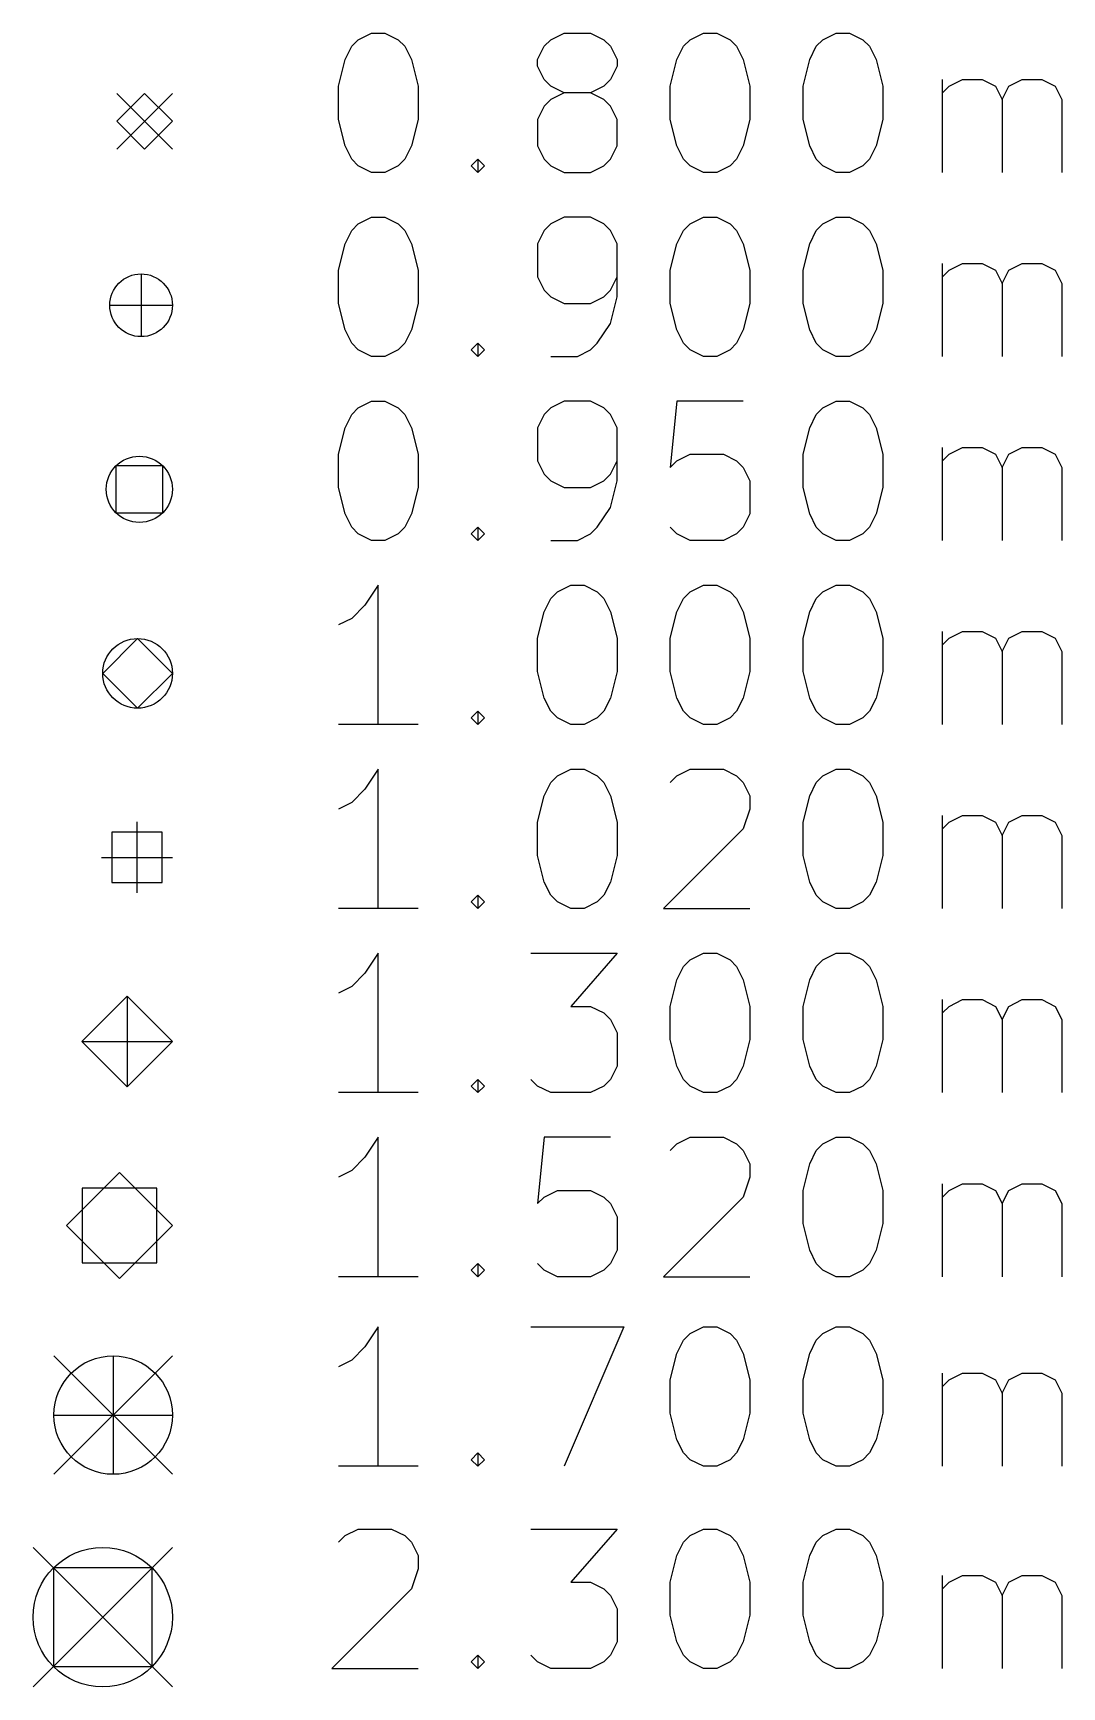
# Model space of a CAD drawing. Extents: x 95 to 218, y -204 to -74.
# Drawn here: x 94.77 to 109.53, y -203.2 to -179.48 of the extents above; entities that cross this region are included whole.
import ezdxf

# ---------------------------------------------------------------- set-up
doc = ezdxf.new("R2010")
doc.units = 0
doc.layers.add('BLACK', color=7, linetype='CONTINUOUS')

msp = doc.modelspace()

# ---------------------------------------------------------------- linework, layer by layer
at = {"layer": 'BLACK', "linetype": 'CONTINUOUS'}
for p, q in [((99.3372, -179.666), (99.4325, -179.571)), ((99.4325, -179.571), (99.6229, -179.476)), ((99.6229, -179.476), (99.8134, -179.476)), ((99.8134, -179.476), (100.004, -179.571)), ((100.004, -179.571), (100.099, -179.666)), ((102.099, -179.666), (102.194, -179.571)), ((102.194, -179.571), (102.385, -179.476)), ((102.385, -179.476), (102.766, -179.476)), ((102.766, -179.476), (102.956, -179.571)), ((102.956, -179.571), (103.052, -179.666)), ((104.099, -179.666), (104.194, -179.571)), ((104.194, -179.571), (104.385, -179.476)), ((104.385, -179.476), (104.575, -179.476)), ((104.575, -179.476), (104.766, -179.571)), ((104.766, -179.571), (104.861, -179.666)), ((106.004, -179.666), (106.099, -179.571)), ((106.099, -179.571), (106.29, -179.476)), ((106.29, -179.476), (106.48, -179.476)), ((106.48, -179.476), (106.671, -179.571)), ((106.671, -179.571), (106.766, -179.666)), ((99.242, -179.857), (99.3372, -179.666)), ((100.099, -179.666), (100.194, -179.857)), ((102.004, -179.857), (102.099, -179.666)), ((103.052, -179.666), (103.147, -179.857)), ((104.004, -179.857), (104.099, -179.666)), ((104.861, -179.666), (104.956, -179.857)), ((105.909, -179.857), (106.004, -179.666)), ((106.766, -179.666), (106.861, -179.857)), ((99.1468, -180.238), (99.242, -179.857)), ((100.194, -179.857), (100.29, -180.238)), ((102.004, -179.952), (102.004, -179.857)), ((102.099, -180.142), (102.004, -179.952)), ((103.147, -179.952), (103.052, -180.142)), ((103.147, -179.857), (103.147, -179.952)), ((103.909, -180.238), (104.004, -179.857)), ((104.956, -179.857), (105.052, -180.238)), ((105.813, -180.238), (105.909, -179.857)), ((106.861, -179.857), (106.956, -180.238)), ((99.1468, -180.714), (99.1468, -180.238)), ((100.29, -180.238), (100.29, -180.714)), ((102.194, -180.238), (102.099, -180.142)), ((102.385, -180.333), (102.194, -180.238)), ((102.956, -180.238), (102.766, -180.333)), ((103.052, -180.142), (102.956, -180.238)), ((103.909, -180.714), (103.909, -180.238)), ((105.052, -180.238), (105.052, -180.714)), ((105.813, -180.714), (105.813, -180.238)), ((106.956, -180.238), (106.956, -180.714)), ((107.813, -181.476), (107.813, -180.142)), ((107.813, -180.333), (107.909, -180.238)), ((107.909, -180.238), (108.099, -180.142)), ((108.099, -180.142), (108.385, -180.142)), ((108.385, -180.142), (108.575, -180.238)), ((108.575, -180.238), (108.671, -180.428)), ((108.671, -180.428), (108.766, -180.238)), ((108.766, -180.238), (108.956, -180.142)), ((108.956, -180.142), (109.242, -180.142)), ((109.242, -180.142), (109.432, -180.238)), ((109.432, -180.238), (109.528, -180.428)), ((95.9658, -180.341), (96.7658, -181.141)), ((96.7658, -180.341), (95.9658, -181.141)), ((96.3658, -180.341), (95.9658, -180.741)), ((96.7658, -180.741), (96.3658, -180.341)), ((102.099, -180.523), (102.004, -180.714)), ((102.194, -180.428), (102.099, -180.523)), ((102.385, -180.333), (102.194, -180.428)), ((102.766, -180.333), (102.385, -180.333)), ((102.956, -180.428), (102.766, -180.333)), ((103.052, -180.523), (102.956, -180.428)), ((103.147, -180.714), (103.052, -180.523)), ((108.671, -180.428), (108.671, -181.476)), ((109.528, -180.428), (109.528, -181.476)), ((95.9658, -180.741), (96.3658, -181.141)), ((96.3658, -181.141), (96.7658, -180.741)), ((99.242, -181.095), (99.1468, -180.714)), ((100.29, -180.714), (100.194, -181.095)), ((102.004, -180.714), (102.004, -181.095)), ((103.147, -181.095), (103.147, -180.714)), ((104.004, -181.095), (103.909, -180.714)), ((105.052, -180.714), (104.956, -181.095)), ((105.909, -181.095), (105.813, -180.714)), ((106.956, -180.714), (106.861, -181.095)), ((99.3372, -181.285), (99.242, -181.095)), ((100.194, -181.095), (100.099, -181.285)), ((102.004, -181.095), (102.099, -181.285)), ((103.052, -181.285), (103.147, -181.095)), ((104.099, -181.285), (104.004, -181.095)), ((104.956, -181.095), (104.861, -181.285)), ((106.004, -181.285), (105.909, -181.095)), ((106.861, -181.095), (106.766, -181.285)), ((99.4325, -181.381), (99.3372, -181.285)), ((99.6229, -181.476), (99.4325, -181.381)), ((99.8134, -181.476), (99.6229, -181.476)), ((100.004, -181.381), (99.8134, -181.476)), ((100.099, -181.285), (100.004, -181.381)), ((101.052, -181.381), (101.147, -181.285)), ((101.147, -181.476), (101.052, -181.381)), ((101.147, -181.285), (101.242, -181.381)), ((101.147, -181.285), (101.147, -181.476)), ((101.242, -181.381), (101.147, -181.476)), ((102.099, -181.285), (102.194, -181.381)), ((102.194, -181.381), (102.385, -181.476)), ((102.385, -181.476), (102.766, -181.476)), ((102.766, -181.476), (102.956, -181.381)), ((102.956, -181.381), (103.052, -181.285)), ((104.194, -181.381), (104.099, -181.285)), ((104.385, -181.476), (104.194, -181.381)), ((104.575, -181.476), (104.385, -181.476)), ((104.766, -181.381), (104.575, -181.476)), ((104.861, -181.285), (104.766, -181.381)), ((106.099, -181.381), (106.004, -181.285)), ((106.29, -181.476), (106.099, -181.381)), ((106.48, -181.476), (106.29, -181.476)), ((106.671, -181.381), (106.48, -181.476)), ((106.766, -181.285), (106.671, -181.381)), ((99.4325, -182.211), (99.6229, -182.116)), ((99.6229, -182.116), (99.8134, -182.116)), ((99.8134, -182.116), (100.004, -182.211)), ((102.385, -182.116), (102.194, -182.211)), ((102.766, -182.116), (102.385, -182.116)), ((102.956, -182.211), (102.766, -182.116)), ((104.194, -182.211), (104.385, -182.116)), ((104.385, -182.116), (104.575, -182.116)), ((104.575, -182.116), (104.766, -182.211)), ((106.099, -182.211), (106.29, -182.116)), ((106.29, -182.116), (106.48, -182.116)), ((106.48, -182.116), (106.671, -182.211)), ((99.242, -182.497), (99.3372, -182.306)), ((99.3372, -182.306), (99.4325, -182.211)), ((100.004, -182.211), (100.099, -182.306)), ((100.099, -182.306), (100.194, -182.497)), ((102.099, -182.306), (102.004, -182.497)), ((102.194, -182.211), (102.099, -182.306)), ((103.052, -182.306), (102.956, -182.211)), ((103.147, -182.497), (103.052, -182.306)), ((104.004, -182.497), (104.099, -182.306)), ((104.099, -182.306), (104.194, -182.211)), ((104.766, -182.211), (104.861, -182.306)), ((104.861, -182.306), (104.956, -182.497)), ((105.909, -182.497), (106.004, -182.306)), ((106.004, -182.306), (106.099, -182.211)), ((106.671, -182.211), (106.766, -182.306)), ((106.766, -182.306), (106.861, -182.497)), ((99.1468, -182.878), (99.242, -182.497)), ((100.194, -182.497), (100.29, -182.878)), ((102.004, -182.497), (102.004, -182.973)), ((103.147, -183.259), (103.147, -182.497)), ((103.909, -182.878), (104.004, -182.497)), ((104.956, -182.497), (105.052, -182.878)), ((105.813, -182.878), (105.909, -182.497)), ((106.861, -182.497), (106.956, -182.878)), ((99.1468, -183.354), (99.1468, -182.878)), ((100.29, -182.878), (100.29, -183.354)), ((103.909, -183.354), (103.909, -182.878)), ((105.052, -182.878), (105.052, -183.354)), ((105.813, -183.354), (105.813, -182.878)), ((106.956, -182.878), (106.956, -183.354)), ((107.813, -184.116), (107.813, -182.782)), ((107.813, -182.973), (107.909, -182.878)), ((107.909, -182.878), (108.099, -182.782)), ((108.099, -182.782), (108.385, -182.782)), ((108.385, -182.782), (108.575, -182.878)), ((108.575, -182.878), (108.671, -183.068)), ((108.671, -183.068), (108.766, -182.878)), ((108.766, -182.878), (108.956, -182.782)), ((108.956, -182.782), (109.242, -182.782)), ((109.242, -182.782), (109.432, -182.878)), ((109.432, -182.878), (109.528, -183.068)), ((96.3158, -182.931), (96.3158, -183.831)), ((102.004, -182.973), (102.099, -183.163)), ((103.052, -183.163), (103.147, -182.973)), ((108.671, -183.068), (108.671, -184.116)), ((109.528, -183.068), (109.528, -184.116)), ((95.8658, -183.381), (96.7658, -183.381)), ((99.242, -183.735), (99.1468, -183.354)), ((100.29, -183.354), (100.194, -183.735)), ((102.099, -183.163), (102.194, -183.259)), ((102.194, -183.259), (102.385, -183.354)), ((102.385, -183.354), (102.766, -183.354)), ((102.766, -183.354), (102.956, -183.259)), ((102.956, -183.259), (103.052, -183.163)), ((103.052, -183.64), (103.147, -183.259)), ((104.004, -183.735), (103.909, -183.354)), ((105.052, -183.354), (104.956, -183.735)), ((105.909, -183.735), (105.813, -183.354)), ((106.956, -183.354), (106.861, -183.735)), ((99.3372, -183.925), (99.242, -183.735)), ((100.194, -183.735), (100.099, -183.925)), ((102.861, -183.925), (103.052, -183.64)), ((104.099, -183.925), (104.004, -183.735)), ((104.956, -183.735), (104.861, -183.925)), ((106.004, -183.925), (105.909, -183.735)), ((106.861, -183.735), (106.766, -183.925)), ((99.4325, -184.021), (99.3372, -183.925)), ((99.6229, -184.116), (99.4325, -184.021)), ((100.004, -184.021), (99.8134, -184.116)), ((100.099, -183.925), (100.004, -184.021)), ((101.052, -184.021), (101.147, -183.925)), ((101.147, -184.116), (101.052, -184.021)), ((101.147, -183.925), (101.242, -184.021)), ((101.147, -183.925), (101.147, -184.116)), ((101.242, -184.021), (101.147, -184.116)), ((102.575, -184.116), (102.766, -184.021)), ((102.766, -184.021), (102.861, -183.925)), ((104.194, -184.021), (104.099, -183.925)), ((104.385, -184.116), (104.194, -184.021)), ((104.766, -184.021), (104.575, -184.116)), ((104.861, -183.925), (104.766, -184.021)), ((106.099, -184.021), (106.004, -183.925)), ((106.29, -184.116), (106.099, -184.021)), ((106.671, -184.021), (106.48, -184.116)), ((106.766, -183.925), (106.671, -184.021)), ((99.8134, -184.116), (99.6229, -184.116)), ((102.194, -184.116), (102.575, -184.116)), ((104.575, -184.116), (104.385, -184.116)), ((106.48, -184.116), (106.29, -184.116)), ((99.4325, -184.851), (99.6229, -184.756)), ((99.6229, -184.756), (99.8134, -184.756)), ((99.8134, -184.756), (100.004, -184.851)), ((102.385, -184.756), (102.194, -184.851)), ((102.766, -184.756), (102.385, -184.756)), ((102.956, -184.851), (102.766, -184.756)), ((104.004, -184.756), (103.909, -185.708)), ((104.956, -184.756), (104.004, -184.756)), ((106.099, -184.851), (106.29, -184.756)), ((106.29, -184.756), (106.48, -184.756)), ((106.48, -184.756), (106.671, -184.851)), ((99.242, -185.137), (99.3372, -184.946)), ((99.3372, -184.946), (99.4325, -184.851)), ((100.004, -184.851), (100.099, -184.946)), ((100.099, -184.946), (100.194, -185.137)), ((102.099, -184.946), (102.004, -185.137)), ((102.194, -184.851), (102.099, -184.946)), ((103.052, -184.946), (102.956, -184.851)), ((103.147, -185.137), (103.052, -184.946)), ((105.909, -185.137), (106.004, -184.946)), ((106.004, -184.946), (106.099, -184.851)), ((106.671, -184.851), (106.766, -184.946)), ((106.766, -184.946), (106.861, -185.137)), ((99.1468, -185.518), (99.242, -185.137)), ((100.194, -185.137), (100.29, -185.518)), ((102.004, -185.137), (102.004, -185.613)), ((103.147, -185.899), (103.147, -185.137)), ((105.813, -185.518), (105.909, -185.137)), ((106.861, -185.137), (106.956, -185.518)), ((99.1468, -185.994), (99.1468, -185.518)), ((100.29, -185.518), (100.29, -185.994)), ((104.004, -185.613), (104.194, -185.518)), ((104.194, -185.518), (104.671, -185.518)), ((104.671, -185.518), (104.861, -185.613)), ((105.813, -185.994), (105.813, -185.518)), ((106.956, -185.518), (106.956, -185.994)), ((107.813, -186.756), (107.813, -185.422)), ((107.813, -185.613), (107.909, -185.518)), ((107.909, -185.518), (108.099, -185.422)), ((108.099, -185.422), (108.385, -185.422)), ((108.385, -185.422), (108.575, -185.518)), ((108.575, -185.518), (108.671, -185.708)), ((108.671, -185.708), (108.766, -185.518)), ((108.766, -185.518), (108.956, -185.422)), ((108.956, -185.422), (109.242, -185.422)), ((109.242, -185.422), (109.432, -185.518)), ((109.432, -185.518), (109.528, -185.708)), ((96.6267, -185.685), (95.9549, -185.685)), ((95.9549, -185.685), (95.9549, -186.357)), ((96.6267, -186.357), (96.6267, -185.685)), ((102.004, -185.613), (102.099, -185.803)), ((103.052, -185.803), (103.147, -185.613)), ((103.909, -185.708), (104.004, -185.613)), ((104.861, -185.613), (104.956, -185.708)), ((104.956, -185.708), (105.052, -185.899)), ((108.671, -185.708), (108.671, -186.756)), ((109.528, -185.708), (109.528, -186.756)), ((99.242, -186.375), (99.1468, -185.994)), ((100.29, -185.994), (100.194, -186.375)), ((102.099, -185.803), (102.194, -185.899)), ((102.194, -185.899), (102.385, -185.994)), ((102.385, -185.994), (102.766, -185.994)), ((102.766, -185.994), (102.956, -185.899)), ((102.956, -185.899), (103.052, -185.803)), ((103.052, -186.28), (103.147, -185.899)), ((105.052, -185.899), (105.052, -186.375)), ((105.909, -186.375), (105.813, -185.994)), ((106.956, -185.994), (106.861, -186.375)), ((95.9549, -186.357), (96.6267, -186.357)), ((99.3372, -186.565), (99.242, -186.375)), ((100.194, -186.375), (100.099, -186.565)), ((102.861, -186.565), (103.052, -186.28)), ((105.052, -186.375), (104.956, -186.565)), ((106.004, -186.565), (105.909, -186.375)), ((106.861, -186.375), (106.766, -186.565)), ((99.4325, -186.661), (99.3372, -186.565)), ((99.6229, -186.756), (99.4325, -186.661)), ((100.004, -186.661), (99.8134, -186.756)), ((100.099, -186.565), (100.004, -186.661)), ((101.052, -186.661), (101.147, -186.565)), ((101.147, -186.756), (101.052, -186.661)), ((101.147, -186.565), (101.242, -186.661)), ((101.147, -186.565), (101.147, -186.756)), ((101.242, -186.661), (101.147, -186.756)), ((102.575, -186.756), (102.766, -186.661)), ((102.766, -186.661), (102.861, -186.565)), ((104.004, -186.661), (103.909, -186.565)), ((104.194, -186.756), (104.004, -186.661)), ((104.861, -186.661), (104.671, -186.756)), ((104.956, -186.565), (104.861, -186.661)), ((106.099, -186.661), (106.004, -186.565)), ((106.29, -186.756), (106.099, -186.661)), ((106.671, -186.661), (106.48, -186.756)), ((106.766, -186.565), (106.671, -186.661)), ((99.8134, -186.756), (99.6229, -186.756)), ((102.194, -186.756), (102.575, -186.756)), ((104.671, -186.756), (104.194, -186.756)), ((106.48, -186.756), (106.29, -186.756)), ((99.7182, -187.396), (99.5277, -187.681)), ((99.7182, -189.396), (99.7182, -187.396)), ((102.29, -187.491), (102.48, -187.396)), ((102.48, -187.396), (102.671, -187.396)), ((102.671, -187.396), (102.861, -187.491)), ((104.194, -187.491), (104.385, -187.396)), ((104.385, -187.396), (104.575, -187.396)), ((104.575, -187.396), (104.766, -187.491)), ((106.099, -187.491), (106.29, -187.396)), ((106.29, -187.396), (106.48, -187.396)), ((106.48, -187.396), (106.671, -187.491)), ((102.099, -187.777), (102.194, -187.586)), ((102.194, -187.586), (102.29, -187.491)), ((102.861, -187.491), (102.956, -187.586)), ((102.956, -187.586), (103.052, -187.777)), ((104.004, -187.777), (104.099, -187.586)), ((104.099, -187.586), (104.194, -187.491)), ((104.766, -187.491), (104.861, -187.586)), ((104.861, -187.586), (104.956, -187.777)), ((105.909, -187.777), (106.004, -187.586)), ((106.004, -187.586), (106.099, -187.491)), ((106.671, -187.491), (106.766, -187.586)), ((106.766, -187.586), (106.861, -187.777)), ((99.3372, -187.872), (99.1468, -187.967)), ((99.5277, -187.681), (99.3372, -187.872)), ((102.004, -188.158), (102.099, -187.777)), ((103.052, -187.777), (103.147, -188.158)), ((103.909, -188.158), (104.004, -187.777)), ((104.956, -187.777), (105.052, -188.158)), ((105.813, -188.158), (105.909, -187.777)), ((106.861, -187.777), (106.956, -188.158)), ((107.813, -189.396), (107.813, -188.062)), ((107.909, -188.158), (108.099, -188.062)), ((108.099, -188.062), (108.385, -188.062)), ((108.385, -188.062), (108.575, -188.158)), ((108.766, -188.158), (108.956, -188.062)), ((108.956, -188.062), (109.242, -188.062)), ((109.242, -188.062), (109.432, -188.158)), ((96.2658, -188.161), (95.7658, -188.661)), ((96.7658, -188.661), (96.2658, -188.161)), ((102.004, -188.634), (102.004, -188.158)), ((103.147, -188.158), (103.147, -188.634)), ((103.909, -188.634), (103.909, -188.158)), ((105.052, -188.158), (105.052, -188.634)), ((105.813, -188.634), (105.813, -188.158)), ((106.956, -188.158), (106.956, -188.634)), ((107.813, -188.253), (107.909, -188.158)), ((108.575, -188.158), (108.671, -188.348)), ((108.671, -188.348), (108.766, -188.158)), ((108.671, -188.348), (108.671, -189.396)), ((109.432, -188.158), (109.528, -188.348)), ((109.528, -188.348), (109.528, -189.396)), ((95.7658, -188.661), (96.2658, -189.161)), ((96.2658, -189.161), (96.7658, -188.661)), ((102.099, -189.015), (102.004, -188.634)), ((103.147, -188.634), (103.052, -189.015)), ((104.004, -189.015), (103.909, -188.634)), ((105.052, -188.634), (104.956, -189.015)), ((105.909, -189.015), (105.813, -188.634)), ((106.956, -188.634), (106.861, -189.015)), ((102.194, -189.205), (102.099, -189.015)), ((103.052, -189.015), (102.956, -189.205)), ((104.099, -189.205), (104.004, -189.015)), ((104.956, -189.015), (104.861, -189.205)), ((106.004, -189.205), (105.909, -189.015)), ((106.861, -189.015), (106.766, -189.205)), ((101.052, -189.301), (101.147, -189.205)), ((101.147, -189.396), (101.052, -189.301)), ((101.147, -189.205), (101.242, -189.301)), ((101.147, -189.205), (101.147, -189.396)), ((101.242, -189.301), (101.147, -189.396)), ((102.29, -189.301), (102.194, -189.205)), ((102.48, -189.396), (102.29, -189.301)), ((102.861, -189.301), (102.671, -189.396)), ((102.956, -189.205), (102.861, -189.301)), ((104.194, -189.301), (104.099, -189.205)), ((104.385, -189.396), (104.194, -189.301)), ((104.766, -189.301), (104.575, -189.396)), ((104.861, -189.205), (104.766, -189.301)), ((106.099, -189.301), (106.004, -189.205)), ((106.29, -189.396), (106.099, -189.301)), ((106.671, -189.301), (106.48, -189.396)), ((106.766, -189.205), (106.671, -189.301)), ((100.29, -189.396), (99.1468, -189.396)), ((102.671, -189.396), (102.48, -189.396)), ((104.575, -189.396), (104.385, -189.396)), ((106.48, -189.396), (106.29, -189.396)), ((99.7182, -190.036), (99.5277, -190.321)), ((99.7182, -192.036), (99.7182, -190.036)), ((102.29, -190.131), (102.48, -190.036)), ((102.48, -190.036), (102.671, -190.036)), ((102.671, -190.036), (102.861, -190.131)), ((104.004, -190.131), (104.194, -190.036)), ((104.194, -190.036), (104.671, -190.036)), ((104.671, -190.036), (104.861, -190.131)), ((106.099, -190.131), (106.29, -190.036)), ((106.29, -190.036), (106.48, -190.036)), ((106.48, -190.036), (106.671, -190.131)), ((102.099, -190.417), (102.194, -190.226)), ((102.194, -190.226), (102.29, -190.131)), ((102.861, -190.131), (102.956, -190.226)), ((102.956, -190.226), (103.052, -190.417)), ((103.909, -190.226), (104.004, -190.131)), ((104.861, -190.131), (104.956, -190.226)), ((104.956, -190.226), (105.052, -190.417)), ((105.909, -190.417), (106.004, -190.226)), ((106.004, -190.226), (106.099, -190.131)), ((106.671, -190.131), (106.766, -190.226)), ((106.766, -190.226), (106.861, -190.417)), ((99.5277, -190.321), (99.3372, -190.512)), ((102.004, -190.798), (102.099, -190.417)), ((103.052, -190.417), (103.147, -190.798)), ((105.052, -190.417), (105.052, -190.607)), ((105.813, -190.798), (105.909, -190.417)), ((106.861, -190.417), (106.956, -190.798)), ((99.3372, -190.512), (99.1468, -190.607)), ((105.052, -190.607), (104.956, -190.893)), ((107.813, -192.036), (107.813, -190.702)), ((107.909, -190.798), (108.099, -190.702)), ((108.099, -190.702), (108.385, -190.702)), ((108.385, -190.702), (108.575, -190.798)), ((108.766, -190.798), (108.956, -190.702)), ((108.956, -190.702), (109.242, -190.702)), ((109.242, -190.702), (109.432, -190.798)), ((96.6164, -190.94), (95.8952, -190.94)), ((95.8952, -190.94), (95.8952, -191.662)), ((96.2558, -190.791), (96.2558, -191.811)), ((96.6164, -191.662), (96.6164, -190.94)), ((102.004, -191.274), (102.004, -190.798)), ((103.147, -190.798), (103.147, -191.274)), ((104.956, -190.893), (103.813, -192.036)), ((105.813, -191.274), (105.813, -190.798)), ((106.956, -190.798), (106.956, -191.274)), ((107.813, -190.893), (107.909, -190.798)), ((108.575, -190.798), (108.671, -190.988)), ((108.671, -190.988), (108.766, -190.798)), ((109.432, -190.798), (109.528, -190.988)), ((108.671, -190.988), (108.671, -192.036)), ((109.528, -190.988), (109.528, -192.036)), ((95.7458, -191.301), (96.7658, -191.301)), ((102.099, -191.655), (102.004, -191.274)), ((103.147, -191.274), (103.052, -191.655)), ((105.909, -191.655), (105.813, -191.274)), ((106.956, -191.274), (106.861, -191.655)), ((95.8952, -191.662), (96.6164, -191.662)), ((102.194, -191.845), (102.099, -191.655)), ((103.052, -191.655), (102.956, -191.845)), ((106.004, -191.845), (105.909, -191.655)), ((106.861, -191.655), (106.766, -191.845)), ((101.052, -191.941), (101.147, -191.845)), ((101.147, -191.845), (101.242, -191.941)), ((101.147, -191.845), (101.147, -192.036)), ((102.29, -191.941), (102.194, -191.845)), ((102.956, -191.845), (102.861, -191.941)), ((106.099, -191.941), (106.004, -191.845)), ((106.766, -191.845), (106.671, -191.941)), ((100.29, -192.036), (99.1468, -192.036)), ((101.147, -192.036), (101.052, -191.941)), ((101.242, -191.941), (101.147, -192.036)), ((102.48, -192.036), (102.29, -191.941)), ((102.671, -192.036), (102.48, -192.036)), ((102.861, -191.941), (102.671, -192.036)), ((103.813, -192.036), (105.052, -192.036)), ((106.29, -192.036), (106.099, -191.941)), ((106.48, -192.036), (106.29, -192.036)), ((106.671, -191.941), (106.48, -192.036)), ((99.7182, -192.676), (99.5277, -192.961)), ((99.7182, -194.676), (99.7182, -192.676)), ((101.909, -192.676), (103.147, -192.676)), ((103.147, -192.676), (102.48, -193.438)), ((104.004, -193.057), (104.099, -192.866)), ((104.099, -192.866), (104.194, -192.771)), ((104.194, -192.771), (104.385, -192.676)), ((104.385, -192.676), (104.575, -192.676)), ((104.575, -192.676), (104.766, -192.771)), ((104.766, -192.771), (104.861, -192.866)), ((104.861, -192.866), (104.956, -193.057)), ((105.909, -193.057), (106.004, -192.866)), ((106.004, -192.866), (106.099, -192.771)), ((106.099, -192.771), (106.29, -192.676)), ((106.29, -192.676), (106.48, -192.676)), ((106.48, -192.676), (106.671, -192.771)), ((106.671, -192.771), (106.766, -192.866)), ((106.766, -192.866), (106.861, -193.057)), ((99.5277, -192.961), (99.3372, -193.152)), ((103.909, -193.438), (104.004, -193.057)), ((104.956, -193.057), (105.052, -193.438)), ((105.813, -193.438), (105.909, -193.057)), ((106.861, -193.057), (106.956, -193.438)), ((96.1158, -193.291), (95.4658, -193.941)), ((96.1158, -193.291), (96.1158, -194.591)), ((96.7658, -193.941), (96.1158, -193.291)), ((99.3372, -193.152), (99.1468, -193.247)), ((107.813, -194.676), (107.813, -193.342)), ((107.909, -193.438), (108.099, -193.342)), ((108.099, -193.342), (108.385, -193.342)), ((108.385, -193.342), (108.575, -193.438)), ((108.766, -193.438), (108.956, -193.342)), ((108.956, -193.342), (109.242, -193.342)), ((109.242, -193.342), (109.432, -193.438)), ((102.48, -193.438), (102.766, -193.438)), ((102.766, -193.438), (102.956, -193.533)), ((102.956, -193.533), (103.052, -193.628)), ((103.909, -193.914), (103.909, -193.438)), ((105.052, -193.438), (105.052, -193.914)), ((105.813, -193.914), (105.813, -193.438)), ((106.956, -193.438), (106.956, -193.914)), ((107.813, -193.533), (107.909, -193.438)), ((108.575, -193.438), (108.671, -193.628)), ((108.671, -193.628), (108.766, -193.438)), ((109.432, -193.438), (109.528, -193.628)), ((103.052, -193.628), (103.147, -193.819)), ((103.147, -193.819), (103.147, -194.295)), ((108.671, -193.628), (108.671, -194.676)), ((109.528, -193.628), (109.528, -194.676)), ((95.4658, -193.941), (96.7658, -193.941)), ((95.4658, -193.941), (96.1158, -194.591)), ((96.1158, -194.591), (96.7658, -193.941)), ((104.004, -194.295), (103.909, -193.914)), ((105.052, -193.914), (104.956, -194.295)), ((105.909, -194.295), (105.813, -193.914)), ((106.956, -193.914), (106.861, -194.295)), ((103.147, -194.295), (103.052, -194.485)), ((104.099, -194.485), (104.004, -194.295)), ((104.956, -194.295), (104.861, -194.485)), ((106.004, -194.485), (105.909, -194.295)), ((106.861, -194.295), (106.766, -194.485)), ((101.052, -194.581), (101.147, -194.485)), ((101.147, -194.485), (101.242, -194.581)), ((101.147, -194.485), (101.147, -194.676)), ((102.004, -194.581), (101.909, -194.485)), ((103.052, -194.485), (102.956, -194.581)), ((104.194, -194.581), (104.099, -194.485)), ((104.861, -194.485), (104.766, -194.581)), ((106.099, -194.581), (106.004, -194.485)), ((106.766, -194.485), (106.671, -194.581)), ((100.29, -194.676), (99.1468, -194.676)), ((101.147, -194.676), (101.052, -194.581)), ((101.242, -194.581), (101.147, -194.676)), ((102.194, -194.676), (102.004, -194.581)), ((102.766, -194.676), (102.194, -194.676)), ((102.956, -194.581), (102.766, -194.676)), ((104.385, -194.676), (104.194, -194.581)), ((104.575, -194.676), (104.385, -194.676)), ((104.766, -194.581), (104.575, -194.676)), ((106.29, -194.676), (106.099, -194.581)), ((106.48, -194.676), (106.29, -194.676)), ((106.671, -194.581), (106.48, -194.676)), ((99.7182, -195.316), (99.5277, -195.601)), ((99.7182, -197.316), (99.7182, -195.316)), ((102.099, -195.316), (102.004, -196.268)), ((103.052, -195.316), (102.099, -195.316)), ((103.909, -195.506), (104.004, -195.411)), ((104.004, -195.411), (104.194, -195.316)), ((104.194, -195.316), (104.671, -195.316)), ((104.671, -195.316), (104.861, -195.411)), ((104.861, -195.411), (104.956, -195.506)), ((106.004, -195.506), (106.099, -195.411)), ((106.099, -195.411), (106.29, -195.316)), ((106.29, -195.316), (106.48, -195.316)), ((106.48, -195.316), (106.671, -195.411)), ((106.671, -195.411), (106.766, -195.506)), ((99.5277, -195.601), (99.3372, -195.792)), ((104.956, -195.506), (105.052, -195.697)), ((105.052, -195.697), (105.052, -195.887)), ((105.813, -196.078), (105.909, -195.697)), ((105.909, -195.697), (106.004, -195.506)), ((106.766, -195.506), (106.861, -195.697)), ((106.861, -195.697), (106.956, -196.078)), ((96.0058, -195.821), (95.2458, -196.581)), ((96.7658, -196.581), (96.0058, -195.821)), ((99.3372, -195.792), (99.1468, -195.887)), ((105.052, -195.887), (104.956, -196.173)), ((96.5432, -196.044), (95.4684, -196.044)), ((95.4684, -196.044), (95.4684, -197.118)), ((96.5432, -197.118), (96.5432, -196.044)), ((102.004, -196.268), (102.099, -196.173)), ((102.099, -196.173), (102.29, -196.078)), ((102.29, -196.078), (102.766, -196.078)), ((102.766, -196.078), (102.956, -196.173)), ((102.956, -196.173), (103.052, -196.268)), ((104.956, -196.173), (103.813, -197.316)), ((105.813, -196.554), (105.813, -196.078)), ((106.956, -196.078), (106.956, -196.554)), ((107.813, -197.316), (107.813, -195.982)), ((107.813, -196.173), (107.909, -196.078)), ((107.909, -196.078), (108.099, -195.982)), ((108.099, -195.982), (108.385, -195.982)), ((108.385, -195.982), (108.575, -196.078)), ((108.575, -196.078), (108.671, -196.268)), ((108.671, -196.268), (108.766, -196.078)), ((108.766, -196.078), (108.956, -195.982)), ((108.956, -195.982), (109.242, -195.982)), ((109.242, -195.982), (109.432, -196.078)), ((109.432, -196.078), (109.528, -196.268)), ((103.052, -196.268), (103.147, -196.459)), ((108.671, -196.268), (108.671, -197.316)), ((109.528, -196.268), (109.528, -197.316)), ((95.2458, -196.581), (96.0058, -197.341)), ((96.0058, -197.341), (96.7658, -196.581)), ((103.147, -196.459), (103.147, -196.935)), ((105.909, -196.935), (105.813, -196.554)), ((106.956, -196.554), (106.861, -196.935)), ((95.4684, -197.118), (96.5432, -197.118)), ((101.052, -197.221), (101.147, -197.125)), ((101.147, -197.125), (101.242, -197.221)), ((101.147, -197.125), (101.147, -197.316)), ((102.099, -197.221), (102.004, -197.125)), ((103.052, -197.125), (102.956, -197.221)), ((103.147, -196.935), (103.052, -197.125)), ((106.004, -197.125), (105.909, -196.935)), ((106.099, -197.221), (106.004, -197.125)), ((106.766, -197.125), (106.671, -197.221)), ((106.861, -196.935), (106.766, -197.125)), ((100.29, -197.316), (99.1468, -197.316)), ((101.147, -197.316), (101.052, -197.221)), ((101.242, -197.221), (101.147, -197.316)), ((102.29, -197.316), (102.099, -197.221)), ((102.766, -197.316), (102.29, -197.316)), ((102.956, -197.221), (102.766, -197.316)), ((103.813, -197.316), (105.052, -197.316)), ((106.29, -197.316), (106.099, -197.221)), ((106.48, -197.316), (106.29, -197.316)), ((106.671, -197.221), (106.48, -197.316)), ((99.7182, -198.036), (99.5277, -198.321)), ((99.7182, -200.036), (99.7182, -198.036)), ((101.909, -198.036), (103.242, -198.036)), ((103.242, -198.036), (102.385, -200.036)), ((104.194, -198.131), (104.385, -198.036)), ((104.385, -198.036), (104.575, -198.036)), ((104.575, -198.036), (104.766, -198.131)), ((106.099, -198.131), (106.29, -198.036)), ((106.29, -198.036), (106.48, -198.036)), ((106.48, -198.036), (106.671, -198.131)), ((99.5277, -198.321), (99.3372, -198.512)), ((104.004, -198.417), (104.099, -198.226)), ((104.099, -198.226), (104.194, -198.131)), ((104.766, -198.131), (104.861, -198.226)), ((104.861, -198.226), (104.956, -198.417)), ((105.909, -198.417), (106.004, -198.226)), ((106.004, -198.226), (106.099, -198.131)), ((106.671, -198.131), (106.766, -198.226)), ((106.766, -198.226), (106.861, -198.417)), ((95.0658, -198.451), (96.7658, -200.151)), ((96.7658, -198.451), (95.0658, -200.151)), ((95.9158, -198.451), (95.9158, -200.151)), ((99.3372, -198.512), (99.1468, -198.607)), ((103.909, -198.798), (104.004, -198.417)), ((104.956, -198.417), (105.052, -198.798)), ((105.813, -198.798), (105.909, -198.417)), ((106.861, -198.417), (106.956, -198.798)), ((103.909, -199.274), (103.909, -198.798)), ((105.052, -198.798), (105.052, -199.274)), ((105.813, -199.274), (105.813, -198.798)), ((106.956, -198.798), (106.956, -199.274)), ((107.813, -200.036), (107.813, -198.702)), ((107.813, -198.893), (107.909, -198.798)), ((107.909, -198.798), (108.099, -198.702)), ((108.099, -198.702), (108.385, -198.702)), ((108.385, -198.702), (108.575, -198.798)), ((108.575, -198.798), (108.671, -198.988)), ((108.671, -198.988), (108.766, -198.798)), ((108.766, -198.798), (108.956, -198.702)), ((108.956, -198.702), (109.242, -198.702)), ((109.242, -198.702), (109.432, -198.798)), ((109.432, -198.798), (109.528, -198.988)), ((108.671, -198.988), (108.671, -200.036)), ((109.528, -198.988), (109.528, -200.036)), ((104.004, -199.655), (103.909, -199.274)), ((105.052, -199.274), (104.956, -199.655)), ((105.909, -199.655), (105.813, -199.274)), ((106.956, -199.274), (106.861, -199.655)), ((95.0658, -199.301), (96.7658, -199.301)), ((104.099, -199.845), (104.004, -199.655)), ((104.956, -199.655), (104.861, -199.845)), ((106.004, -199.845), (105.909, -199.655)), ((106.861, -199.655), (106.766, -199.845)), ((101.052, -199.941), (101.147, -199.845)), ((101.147, -200.036), (101.052, -199.941)), ((101.147, -199.845), (101.242, -199.941)), ((101.147, -199.845), (101.147, -200.036)), ((101.242, -199.941), (101.147, -200.036)), ((104.194, -199.941), (104.099, -199.845)), ((104.385, -200.036), (104.194, -199.941)), ((104.766, -199.941), (104.575, -200.036)), ((104.861, -199.845), (104.766, -199.941)), ((106.099, -199.941), (106.004, -199.845)), ((106.29, -200.036), (106.099, -199.941)), ((106.671, -199.941), (106.48, -200.036)), ((106.766, -199.845), (106.671, -199.941)), ((100.29, -200.036), (99.1468, -200.036)), ((104.575, -200.036), (104.385, -200.036)), ((106.48, -200.036), (106.29, -200.036)), ((99.242, -201.031), (99.4325, -200.936)), ((99.4325, -200.936), (99.9087, -200.936)), ((99.9087, -200.936), (100.099, -201.031)), ((101.909, -200.936), (103.147, -200.936)), ((103.147, -200.936), (102.48, -201.698)), ((104.194, -201.031), (104.385, -200.936)), ((104.385, -200.936), (104.575, -200.936)), ((104.575, -200.936), (104.766, -201.031)), ((106.099, -201.031), (106.29, -200.936)), ((106.29, -200.936), (106.48, -200.936)), ((106.48, -200.936), (106.671, -201.031)), ((99.1468, -201.126), (99.242, -201.031)), ((100.099, -201.031), (100.194, -201.126)), ((100.194, -201.126), (100.29, -201.317)), ((104.004, -201.317), (104.099, -201.126)), ((104.099, -201.126), (104.194, -201.031)), ((104.766, -201.031), (104.861, -201.126)), ((104.861, -201.126), (104.956, -201.317)), ((105.909, -201.317), (106.004, -201.126)), ((106.004, -201.126), (106.099, -201.031)), ((106.671, -201.031), (106.766, -201.126)), ((106.766, -201.126), (106.861, -201.317)), ((94.7658, -201.201), (96.7658, -203.201)), ((96.7658, -201.201), (94.7658, -203.201)), ((100.29, -201.317), (100.29, -201.507)), ((103.909, -201.698), (104.004, -201.317)), ((104.956, -201.317), (105.052, -201.698)), ((105.813, -201.698), (105.909, -201.317)), ((106.861, -201.317), (106.956, -201.698)), ((96.4729, -201.494), (95.0587, -201.494)), ((95.0587, -201.494), (95.0587, -202.908)), ((96.4729, -202.908), (96.4729, -201.494)), ((100.29, -201.507), (100.194, -201.793)), ((107.813, -202.936), (107.813, -201.602)), ((107.909, -201.698), (108.099, -201.602)), ((108.099, -201.602), (108.385, -201.602)), ((108.385, -201.602), (108.575, -201.698)), ((108.766, -201.698), (108.956, -201.602)), ((108.956, -201.602), (109.242, -201.602)), ((109.242, -201.602), (109.432, -201.698)), ((100.194, -201.793), (99.0515, -202.936)), ((102.48, -201.698), (102.766, -201.698)), ((102.766, -201.698), (102.956, -201.793)), ((102.956, -201.793), (103.052, -201.888)), ((103.052, -201.888), (103.147, -202.079)), ((103.909, -202.174), (103.909, -201.698)), ((105.052, -201.698), (105.052, -202.174)), ((105.813, -202.174), (105.813, -201.698)), ((106.956, -201.698), (106.956, -202.174)), ((107.813, -201.793), (107.909, -201.698)), ((108.575, -201.698), (108.671, -201.888)), ((108.671, -201.888), (108.766, -201.698)), ((108.671, -201.888), (108.671, -202.936)), ((109.432, -201.698), (109.528, -201.888)), ((109.528, -201.888), (109.528, -202.936)), ((103.147, -202.079), (103.147, -202.555)), ((104.004, -202.555), (103.909, -202.174)), ((105.052, -202.174), (104.956, -202.555)), ((105.909, -202.555), (105.813, -202.174)), ((106.956, -202.174), (106.861, -202.555)), ((103.147, -202.555), (103.052, -202.745)), ((104.099, -202.745), (104.004, -202.555)), ((104.956, -202.555), (104.861, -202.745)), ((106.004, -202.745), (105.909, -202.555)), ((106.861, -202.555), (106.766, -202.745)), ((101.052, -202.841), (101.147, -202.745)), ((101.147, -202.936), (101.052, -202.841)), ((101.147, -202.745), (101.242, -202.841)), ((101.147, -202.745), (101.147, -202.936)), ((101.242, -202.841), (101.147, -202.936)), ((102.004, -202.841), (101.909, -202.745)), ((102.194, -202.936), (102.004, -202.841)), ((102.956, -202.841), (102.766, -202.936)), ((103.052, -202.745), (102.956, -202.841)), ((104.194, -202.841), (104.099, -202.745)), ((104.385, -202.936), (104.194, -202.841)), ((104.766, -202.841), (104.575, -202.936)), ((104.861, -202.745), (104.766, -202.841)), ((106.099, -202.841), (106.004, -202.745)), ((106.29, -202.936), (106.099, -202.841)), ((106.671, -202.841), (106.48, -202.936)), ((106.766, -202.745), (106.671, -202.841)), ((95.0587, -202.908), (96.4729, -202.908)), ((99.0515, -202.936), (100.29, -202.936)), ((102.766, -202.936), (102.194, -202.936)), ((104.575, -202.936), (104.385, -202.936)), ((106.48, -202.936), (106.29, -202.936))]:
    msp.add_line(p, q, dxfattribs=at)
at = {"layer": 'BLACK'}
for centre, radius in [((96.3158, -183.381), 0.45), ((96.2908, -186.021), 0.475), ((96.2658, -188.661), 0.5), ((95.9158, -199.301), 0.85), ((95.7658, -202.201), 1)]:
    msp.add_circle(centre, radius, dxfattribs=at)

doc.saveas('drawing.dxf')
